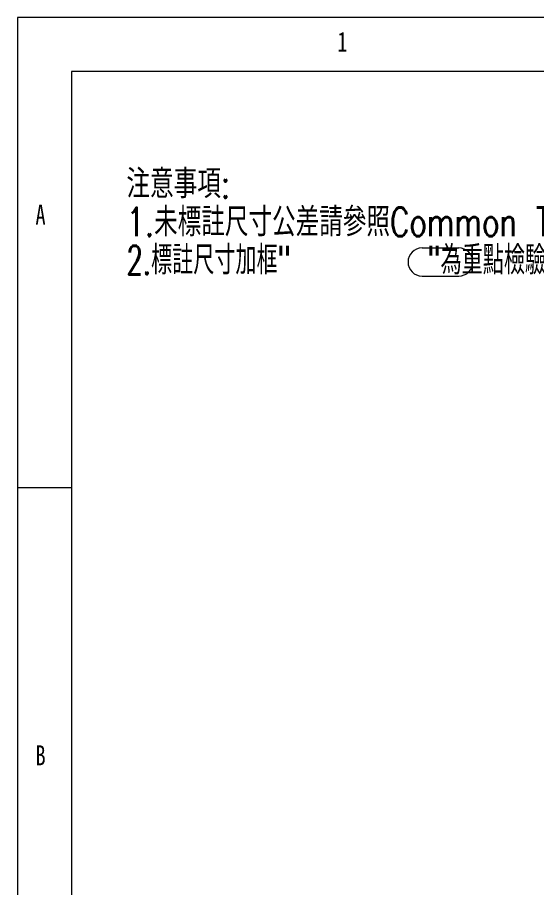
# Model space of a CAD drawing. Header units: millimetres. Extents: x 5 to 415, y 5 to 292.
# Drawn here: x 5 to 53, y 211.5 to 292 of the extents above; entities that cross this region are included whole.
import ezdxf

# ---------------------------------------------------------------- set-up
doc = ezdxf.new("R2010")
doc.units = ezdxf.units.MM
doc.styles.add('SLDTEXTSTYLE0', font='TXT', dxfattribs={"width": 0.75})
doc.styles.add('SLDTEXTSTYLE1', font='TXT', dxfattribs={"width": 0.75, "bigfont": 'bigfont'})
doc.styles.add('SLDTEXTSTYLE3', font='TXT', dxfattribs={"width": 0.67, "bigfont": 'bigfont'})

# ---------------------------------------------------------------- blocks, each defined once
blk = doc.blocks.new('SW_NOTE_2')
at = {"color": 0, "linetype": 'Continuous', "lineweight": 0, "attachment_point": 1}
for s, insert, char_height, style in [('\\M+1928D\\M+188D3\\M+18E96\\M+18D80:', (0, 3.411), 2.64583, 'SLDTEXTSTYLE1'), ('1.\\M+196A2\\M+19557\\M+19290\\M+18EDA\\M+190A1\\M+18CF6\\M+18DB7\\M+190BF\\M+199D2\\M+18FC6Common Tolerance', (0, -0.117), 2.64583, 'SLDTEXTSTYLE1'), ('2.\\M+19557\\M+19290\\M+18EDA\\M+190A1\\M+189C1\\M+19E79"        "\\M+188D7\\M+18F64\\M+1EA79\\M+19EFB\\M+1E984\\M+18EDA\\M+190A1', (0, -3.645), 2.645833, 'SLDTEXTSTYLE3')]:
    blk.add_mtext(s, dxfattribs=dict(at, insert=insert, char_height=char_height, style=style))

msp = doc.modelspace()

# ---------------------------------------------------------------- linework, layer by layer
at = {"color": 7, "linetype": 'Continuous', "lineweight": 0}
for p, q in [((415, 292), (5, 292)), ((5, 292), (5, 5)), ((410, 287), (10, 287)), ((10, 287), (10, 10)), ((42.425, 270.6711), (45.827, 270.6711)), ((41.126, 269.3721), (41.126, 269.3701)), ((47.126, 269.3721), (47.126, 269.3701)), ((42.425, 268.0711), (45.827, 268.0711)), ((10, 248.5), (5, 248.5))]:
    msp.add_line(p, q, dxfattribs=at)
for centre, start, end in [((42.425, 269.3721), 90, 180), ((45.827, 269.3721), 0, 90), ((42.425, 269.3701), 180, 270), ((45.827, 269.3701), 270, 0)]:
    msp.add_arc(centre, 1.299, start, end, dxfattribs=at)

# ---------------------------------------------------------------- block references
msp.add_blockref('SW_NOTE_2', (15.0863, 274.5188), dxfattribs=at)

# ---------------------------------------------------------------- texts
at = {"color": 7, "linetype": 'Continuous', "lineweight": 0, "char_height": 1.8521, "attachment_point": 1, "style": 'SLDTEXTSTYLE0'}
for s, insert in [('1', (34.5833, 290.668)), ('A', (6.6667, 274.668)), ('B', (6.6667, 224.668))]:
    msp.add_mtext(s, dxfattribs=dict(at, insert=insert))

doc.saveas('drawing.dxf')
